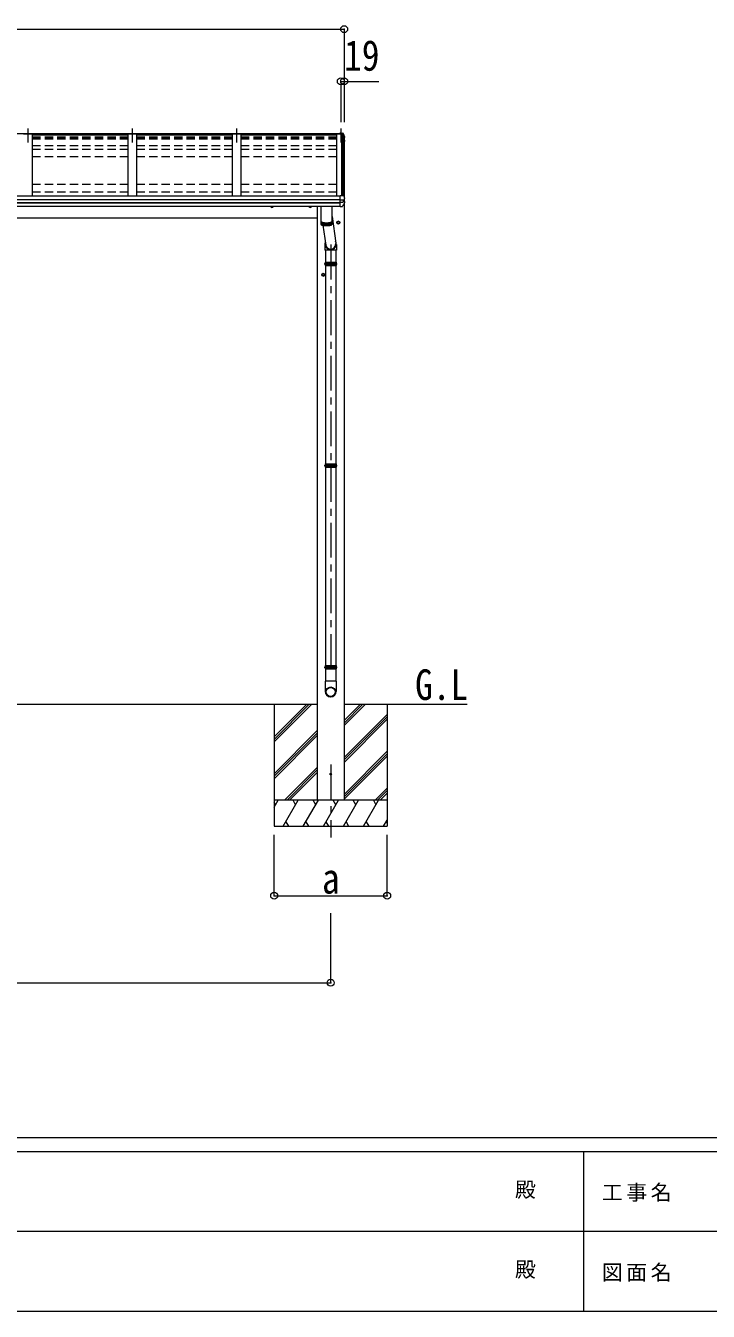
# Model space of a CAD drawing. Units: millimetres at full size, sheet at 1:40; details may follow other scales. Extents: x -11243 to 11243, y -7760 to 7760.
# Drawn here: x -3807 to 119, y -7760 to -365 of the extents above; entities that cross this region are included whole.
import ezdxf
from ezdxf.enums import TextEntityAlignment as Align

# ---------------------------------------------------------------- set-up
doc = ezdxf.new("R2010")
doc.units = ezdxf.units.MM
doc.header["$LTSCALE"] = 40
doc.header["$PDMODE"] = 32
doc.header["$PDSIZE"] = 40
doc.linetypes.add('CHAIN1', pattern=[8, 5, -1, 1, -1])
doc.linetypes.add('DASHED1', pattern=[1.8, 1.2, -0.6])
for name, color, linetype, lineweight in [('0-0_0', 7, 'Continuous', 9), ('0-1_本体', 5, 'CHAIN1', 9), ('0-3_ELV2', 4, 'Continuous', 9), ('0-6_OTH_LINE', 6, 'Continuous', 9), ('0-7_SHAPE', 4, 'Continuous', 9), ('0-9_OUTLINE', 7, 'Continuous', 9), ('F-0_240', 7, 'Continuous', 9)]:
    doc.layers.add(name, color=color, linetype=linetype, lineweight=lineweight)
doc.styles.add('ＭＳ ゴシック', font='')
doc.styles.get('ＭＳ ゴシック').set_extended_font_data('MS Gothic')

msp = doc.modelspace()

# ---------------------------------------------------------------- linework, layer by layer
at = {"layer": '0-0_0'}
for p, q in [((-2129.64, -4269.81), (-7258.64, -4269.81)), ((-2377.64, -4269.81), (-2377.64, -4969.81)), ((-2377.64, -4455.79), (-2191.66, -4269.81)), ((-2377.64, -4469.93), (-2177.52, -4269.81)), ((-2377.64, -4484.07), (-2163.38, -4269.81)), ((-2377.64, -4271.94), (-2375.51, -4269.81)), ((-1268.02, -4269.81), (-1975.64, -4269.81)), ((-1975.64, -4390.44), (-1855.01, -4269.81)), ((-1975.64, -4376.3), (-1869.15, -4269.81)), ((-1975.64, -4362.16), (-1883.3, -4269.81)), ((-1727.64, -4269.81), (-1727.64, -4969.81)), ((-1975.64, -4574.29), (-1727.64, -4326.29)), ((-1975.64, -4588.43), (-1727.64, -4340.43)), ((-1975.64, -4602.57), (-1727.64, -4354.57)), ((-2377.64, -4667.92), (-2129.64, -4419.92)), ((-2377.64, -4682.06), (-2129.64, -4434.06)), ((-2377.64, -4696.2), (-2129.64, -4448.2)), ((-1975.64, -4786.42), (-1727.64, -4538.42)), ((-1975.64, -4800.56), (-1727.64, -4552.56)), ((-1975.64, -4814.7), (-1727.64, -4566.7)), ((-2317.4, -4819.81), (-2129.64, -4632.05)), ((-2303.26, -4819.81), (-2129.64, -4646.19)), ((-2289.12, -4819.81), (-2129.64, -4660.34)), ((-1796.9, -4819.81), (-1727.64, -4750.55)), ((-1782.76, -4819.81), (-1727.64, -4764.69)), ((-1768.62, -4819.81), (-1727.64, -4778.84)), ((-1727.64, -4819.81), (-2377.64, -4819.81)), ((-2377.64, -4859.9), (-2354.49, -4819.81)), ((-2369.49, -4845.79), (-2377.64, -4831.68)), ((-2325.63, -4969.81), (-2239.02, -4819.81)), ((-2254.02, -4845.79), (-2269.03, -4819.81)), ((-2210.16, -4969.81), (-2123.55, -4819.81)), ((-2138.55, -4845.79), (-2153.56, -4819.81)), ((-2094.69, -4969.81), (-2008.08, -4819.81)), ((-2023.08, -4845.79), (-2038.09, -4819.81)), ((-1979.22, -4969.81), (-1892.61, -4819.81)), ((-1907.61, -4845.79), (-1922.61, -4819.81)), ((-1863.75, -4969.81), (-1777.14, -4819.81)), ((-1807.14, -4819.81), (-1792.14, -4845.79)), ((-2310.63, -4943.83), (-2295.63, -4969.81)), ((-2195.16, -4943.83), (-2180.16, -4969.81)), ((-2079.69, -4943.83), (-2064.69, -4969.81)), ((-1964.22, -4943.83), (-1949.22, -4969.81)), ((-1848.75, -4943.83), (-1833.75, -4969.81)), ((-1748.28, -4969.81), (-1727.64, -4934.07)), ((-1733.28, -4943.83), (-1727.64, -4953.59)), ((-2377.64, -4969.81), (-1727.64, -4969.81))]:
    msp.add_line(p, q, dxfattribs=at)
at = {"layer": '0-0_0', "linetype": 'DASHED1'}
msp.add_line((-1975.64, -4819.81), (-2129.64, -4819.81), dxfattribs=at)
at = {"layer": '0-1_本体'}
for p, q in [((-3794.14, -956.82), (-3794.14, -1036.08)), ((-3194.14, -956.43), (-3194.14, -1035.69)), ((-2594.14, -956.43), (-2594.14, -1035.69)), ((-1994.14, -956.43), (-1994.14, -1035.69)), ((-2052.64, -1623.91), (-2052.64, -4068.52)), ((-2052.64, -4613.86), (-2052.64, -5034.94))]:
    msp.add_line(p, q, dxfattribs=at)
at = {"layer": '0-3_ELV2'}
for p, q in [((-3769.14, -987.99), (-3819.14, -987.99)), ((-3769.14, -987.99), (-3769.14, -1344.25)), ((-3769.14, -993.39), (-3219.14, -993.39)), ((-3169.14, -987.99), (-3219.14, -987.99)), ((-3219.14, -987.99), (-3219.14, -1344.25)), ((-3169.14, -987.99), (-3169.14, -1344.25)), ((-3169.14, -993.39), (-2619.14, -993.39)), ((-2569.14, -987.99), (-2619.14, -987.99)), ((-2619.14, -987.99), (-2619.14, -1344.25)), ((-2569.14, -987.99), (-2569.14, -1344.25)), ((-2569.14, -993.39), (-2019.14, -993.39)), ((-1982.26, -987.99), (-2019.14, -987.99)), ((-2019.14, -987.99), (-2019.14, -1344.25)), ((-1997.14, -984.71), (-1997.14, -981.85)), ((-1997.14, -981.85), (-1982.98, -982.62)), ((-1994.14, -984.71), (-1997.14, -984.71)), ((-1994.14, -984.71), (-1994.14, -987.94)), ((-1994.14, -987.99), (-1994.14, -984.71)), ((-1994.14, -986.95), (-1983.31, -987.56)), ((-1983.31, -987.94), (-1994.14, -987.94)), ((-1987.84, -1341.67), (-1987.84, -987.99)), ((-1983.31, -987.56), (-1982.94, -985.08)), ((-1983.31, -987.56), (-1983.31, -987.98)), ((-1983.16, -987.77), (-1982.94, -986.28)), ((-1981.97, -987.83), (-1983.16, -987.77)), ((-1975.14, -1006.54), (-1982.26, -987.99)), ((-1982.14, -988.31), (-1982.14, -1336.3)), ((-1975.14, -1006.54), (-1975.14, -1350.82)), ((-1975.14, -1007.57), (-1974.58, -1007.46)), ((-1975.14, -1007.92), (-1974.58, -1007.81)), ((-1973.72, -1009.17), (-1975.14, -1009.45)), ((-1975.14, -1021.23), (-1974, -1021.37)), ((-1975.14, -1025.24), (-1973.32, -1025.6)), ((-1974.29, -1026.93), (-1975.14, -1026.77)), ((-1972.67, -1003.88), (-1972.67, -1007.9)), ((-1972.31, -1022.49), (-1972.3, -1022.55)), ((-1972.27, -1022.82), (-1972.27, -1026.87)), ((-7391.14, -1344.25), (-1997.14, -1344.25)), ((-7391.14, -1363.78), (-1997.14, -1363.78)), ((-7391.14, -1364.68), (-1997.14, -1364.68)), ((-7391.14, -1381.92), (-1997.14, -1381.92)), ((-7391.14, -1383.88), (-1997.14, -1383.88)), ((-7391.14, -1401.9), (-1997.14, -1401.9)), ((-2129.64, -1401.9), (-2129.64, -4819.81)), ((-1997.14, -1404.7), (-1997.14, -1341.22)), ((-1997.14, -1366.53), (-1982.35, -1366.63)), ((-1997.14, -1380.39), (-1982.35, -1380.19)), ((-1997.14, -1404.7), (-1985.56, -1404.07)), ((-1984.77, -1403.61), (-1984.78, -1403.62)), ((-1980.69, -1366.54), (-1974.32, -1365.75)), ((-1980.14, -1366.47), (-1980.14, -1380.26)), ((-1980.14, -1374.25), (-1972.91, -1375.66)), ((-1975.64, -1389.32), (-1975.64, -4819.81)), ((-1975.14, -1365.85), (-1975.14, -1375.22)), ((-1973.44, -1365.6), (-1973.45, -1365.6)), ((-1973.44, -1365.6), (-1973.37, -1365.59)), ((-1972.57, -1364.61), (-1972.57, -1358.1)), ((-1972.1, -1383.16), (-1972.1, -1376.64)), ((-7258.64, -1469.81), (-2129.64, -1469.81))]:
    msp.add_line(p, q, dxfattribs=at)
at = {"layer": '0-3_ELV2', "linetype": 'DASHED1'}
for p, q in [((-3769.14, -1003.51), (-3219.14, -1003.51)), ((-3769.14, -1008.35), (-3219.14, -1008.35)), ((-3769.14, -1009.89), (-3219.14, -1009.89)), ((-3769.14, -1011.85), (-3219.14, -1011.85)), ((-3769.14, -1015.62), (-3219.14, -1015.62)), ((-3169.14, -1003.51), (-2619.14, -1003.51)), ((-3169.14, -1008.35), (-2619.14, -1008.35)), ((-3169.14, -1009.89), (-2619.14, -1009.89)), ((-3169.14, -1011.85), (-2619.14, -1011.85)), ((-3169.14, -1015.62), (-2619.14, -1015.62)), ((-2569.14, -1003.51), (-2019.14, -1003.51)), ((-2569.14, -1008.35), (-2019.14, -1008.35)), ((-2569.14, -1009.89), (-2019.14, -1009.89)), ((-2569.14, -1011.85), (-2019.14, -1011.85)), ((-2569.14, -1015.62), (-2019.14, -1015.62)), ((-3769.14, -1052.93), (-3219.14, -1052.93)), ((-3769.14, -1074.09), (-3219.14, -1074.09)), ((-3169.14, -1052.93), (-2619.14, -1052.93)), ((-3169.14, -1074.09), (-2619.14, -1074.09)), ((-2569.14, -1052.93), (-2019.14, -1052.93)), ((-2569.14, -1074.09), (-2019.14, -1074.09)), ((-3769.14, -1116.6), (-3219.14, -1116.6)), ((-3169.14, -1116.6), (-2619.14, -1116.6)), ((-2569.14, -1116.6), (-2019.14, -1116.6)), ((-3769.14, -1276.87), (-3219.14, -1276.87)), ((-3769.14, -1319.39), (-3219.14, -1319.39)), ((-3169.14, -1276.87), (-2619.14, -1276.87)), ((-3169.14, -1319.39), (-2619.14, -1319.39)), ((-2569.14, -1276.87), (-2019.14, -1276.87)), ((-2569.14, -1319.39), (-2019.14, -1319.39))]:
    msp.add_line(p, q, dxfattribs=at)
at = {"layer": '0-3_ELV2'}
for points in [[(-7394.14, -987.99), (-7394.14, -984.71), (-1994.14, -984.71)], [(-1997.14, -984.28), (-1982.94, -985.08), (-1982.94, -986.28), (-1981.82, -986.34)], [(-1983.25, -987.98), (-1983.16, -987.42), (-1983.16, -987.77)], [(-1980.34, -983.83), (-1976.09, -994.44), (-1972.74, -1003.39), (-1972.68, -1003.66), (-1972.67, -1003.72)], [(-1980.34, -987.4), (-1979.34, -989.89), (-1978.36, -992.39), (-1977.39, -994.89), (-1976.43, -997.39), (-1975.49, -999.9), (-1974.56, -1002.42), (-1973.64, -1004.94), (-1972.74, -1007.46)], [(-1972.44, -1027.51), (-1973.9, -1030.06), (-1975.14, -1032.18)], [(-1972.68, -1003.72), (-1972.67, -1003.83), (-1972.67, -1003.88)], [(-1972.3, -1022.51), (-1972.27, -1022.68), (-1972.27, -1022.82)], [(-2390.13, -1409.6), (-2396.63, -1405.85), (-2396.63, -1401.9)], [(-2390.13, -1409.6), (-2383.63, -1405.85), (-2383.63, -1401.9)], [(-2170.14, -1409.6), (-2176.64, -1405.85), (-2176.64, -1401.9)], [(-2170.14, -1409.6), (-2163.64, -1405.85), (-2163.64, -1401.9)], [(-1997.14, -1341.22), (-1983.14, -1341.9), (-1983.14, -1336.25), (-1981.38, -1336.34)], [(-1980.69, -1366.54), (-1980.94, -1366.56), (-1981.09, -1366.58)], [(-1980.5, -1336.97), (-1979.47, -1339.55), (-1978.45, -1342.14), (-1977.44, -1344.73), (-1976.45, -1347.33), (-1975.47, -1349.93), (-1974.51, -1352.54), (-1973.56, -1355.15), (-1972.63, -1357.77)], [(-1975.92, -1365.83), (-1974.68, -1365.78), (-1973.45, -1365.6)], [(-1972.63, -1357.77), (-1972.58, -1357.98), (-1972.57, -1358.1)], [(-2008.64, -1504.6), (-2015.14, -1500.85), (-2015.14, -1493.35), (-2008.64, -1489.59)], [(-2008.64, -1504.6), (-2002.14, -1500.85), (-2002.14, -1493.35), (-2008.64, -1489.59)], [(-2095.64, -1804.6), (-2102.14, -1800.85), (-2102.14, -1793.35), (-2095.64, -1789.59)], [(-2095.64, -1804.6), (-2089.14, -1800.85), (-2089.14, -1793.35), (-2095.64, -1789.59)]]:
    msp.add_lwpolyline(points, dxfattribs=at)
for centre, radius in [((-2008.64, -1497.1), 8.5), ((-2008.64, -1497.1), 7.7), ((-2008.64, -1497.1), 6.5), ((-2095.64, -1797.1), 8.5), ((-2095.64, -1797.1), 7.7), ((-2095.64, -1797.1), 6.5), ((-2052.64, -4669.81), 5)]:
    msp.add_circle(centre, radius, dxfattribs=at)
for centre, radius, start, end in [((-1982.56, -985.21), 2.62, 31.83445, 99.24), ((-1981.98, -988.13), 0.3, 21.99494, 87.04231), ((-1981.91, -988.04), 1.7, 22.00225, 87.0423), ((-2444.08, -1174.39), 498.52, 19.56907, 21.95354), ((-2406.9, -778.61), 499.04, 329.90411, 330.14673), ((-2406.9, -778.96), 499.04, 329.90411, 330.14673), ((-1974.63, -1007.17), 0.3, 280.95393, 327.06409), ((-1974.63, -1007.52), 0.299, 280.88931, 19.51522), ((-1974.35, -1027.23), 0.299, 330.19129, 79.12168), ((-1974.02, -1023.7), 2.32, 60.30373, 87.34859), ((-1973.96, -1007.9), 1.3, 280.88938, 19.44863), ((-1973.57, -1022.78), 1.3, 10.02543, 80.23195), ((-1973.56, -1026.87), 1.3, 330.27138, 79.1216), ((-2390.13, -1402.1), 8.5, 178.68472, 1.31528), ((-2390.13, -1402.1), 7.7, 178.54804, 1.45196), ((-2390.13, -1402.1), 6.5, 178.27976, 1.72024), ((-2170.14, -1402.1), 8.5, 178.68482, 1.31518), ((-2170.14, -1402.1), 7.7, 178.54815, 1.45185), ((-2170.14, -1402.1), 6.5, 178.27991, 1.72009), ((-1985.61, -1403.07), 1, 273.10735, 326.38063), ((-2367.04, -1149.46), 459.05, 326.38357, 329.32444), ((-1981.43, -1337.34), 1, 22.05378, 87.04045), ((-1979.8, -1363.91), 16.37, 265.48312, 268.58725), ((-1973.57, -1364.61), 1, 281.45361, 0), ((-1973.1, -1376.64), 0.998, 0.05121, 79.086), ((-1973.1, -1383.16), 1, 329.32149, 0)]:
    msp.add_arc(centre, radius, start, end, dxfattribs=at)
for centre, major_axis, ratio, start_param, end_param in [((-1980.99, -1359.02), (-9.96, -2.12), 0.734427, 1.2806875, 1.4059912), ((-1980.99, -1387.79), (-9.97, 1.96), 0.736539, 4.8664216, 4.9917253), ((-1981.14, -1380.07), (-1, 0.195), 0.067217, 2.8005545, 3.1546872)]:
    msp.add_ellipse(centre, major_axis=major_axis, ratio=ratio, start_param=start_param, end_param=end_param, dxfattribs=at)
at = {"layer": '0-6_OTH_LINE'}
for p, q in [((-7413.14, -384.71), (-1975.14, -384.71)), ((-1975.14, -384.71), (-1975.14, -920.18)), ((-1994.14, -684.71), (-1994.14, -920.18)), ((-1994.14, -684.71), (-1975.14, -684.71)), ((-1975.14, -684.71), (-1975.14, -920.18)), ((-1975.14, -684.71), (-1774.92, -684.71)), ((-2377.64, -5369.79), (-2377.64, -5019.81)), ((-1727.64, -5369.79), (-1727.64, -5019.81)), ((-2377.64, -5369.79), (-1727.64, -5369.79)), ((-2052.64, -5869.81), (-2052.64, -5469.81)), ((-7335.64, -5869.81), (-2052.64, -5869.81))]:
    msp.add_line(p, q, dxfattribs=at)
for p in [(-1975.14, -384.71), (-1994.14, -684.71), (-1975.14, -684.71), (-2377.64, -5369.79), (-1727.64, -5369.79), (-2052.64, -5869.81)]:
    msp.add_point(p, dxfattribs=at)
at = {"layer": '0-9_OUTLINE'}
for p, q in [((-2108.64, -1401.9), (-2108.64, -1490.01)), ((-2044.64, -1490.01), (-2044.64, -1401.9)), ((-2044.64, -1462.77), (-2022.99, -1616)), ((-2108.64, -1490.98), (-2108.64, -1506.43)), ((-2108.06, -1507.98), (-2108.06, -1492.53)), ((-2106.83, -1493.71), (-2106.83, -1509.17)), ((-2105.01, -1510.26), (-2105.01, -1494.8)), ((-2102.65, -1495.8), (-2102.65, -1511.26)), ((-2099.78, -1512.15), (-2099.78, -1496.7)), ((-2098.34, -1512.52), (-2081, -1627.65)), ((-2096.46, -1512.93), (-2096.46, -1497.48)), ((-2092.76, -1498.13), (-2092.76, -1513.58)), ((-2088.74, -1498.64), (-2088.74, -1514.09)), ((-2084.5, -1499), (-2084.5, -1514.45)), ((-2080.1, -1499.2), (-2080.1, -1514.66)), ((-2075.64, -1499.25), (-2075.64, -1514.7)), ((-2071.2, -1499.13), (-2071.2, -1514.59)), ((-2066.87, -1498.86), (-2066.87, -1514.31)), ((-2062.73, -1498.43), (-2062.73, -1513.88)), ((-2058.86, -1497.86), (-2058.86, -1513.31)), ((-2055.34, -1497.15), (-2055.34, -1512.61)), ((-2052.24, -1496.33), (-2052.24, -1511.79)), ((-2049.62, -1495.41), (-2049.62, -1510.86)), ((-2047.52, -1494.41), (-2047.52, -1509.86)), ((-2046, -1493.35), (-2046, -1508.81)), ((-2044.64, -1506.43), (-2044.64, -1490.98)), ((-2086.03, -1623.39), (-2086.03, -1654.98)), ((-2020.04, -1623.81), (-2020.04, -1654.98)), ((-2020.04, -1654.98), (-2086.03, -1654.98)), ((-2082.64, -1654.98), (-2082.64, -1725.85)), ((-2022.64, -1654.98), (-2022.64, -1725.85)), ((-2090.64, -1734.85), (-2014.64, -1734.85)), ((-2085.25, -1727.85), (-2020.04, -1727.85)), ((-2085.25, -1741.85), (-2020.04, -1741.85)), ((-2084.64, -1725.85), (-2020.64, -1725.85)), ((-2084.64, -1725.85), (-2084.64, -1727.85)), ((-2084.64, -1741.85), (-2084.64, -1743.85)), ((-2084.64, -1743.85), (-2020.64, -1743.85)), ((-2082.64, -1743.85), (-2082.64, -2885.82)), ((-2022.64, -1743.85), (-2022.64, -2885.82)), ((-2020.64, -1725.85), (-2020.64, -1727.85)), ((-2020.64, -1741.85), (-2020.64, -1743.85)), ((-2090.64, -2894.82), (-2014.64, -2894.82)), ((-2085.25, -2887.82), (-2020.04, -2887.82)), ((-2085.25, -2901.82), (-2020.04, -2901.82)), ((-2084.64, -2885.82), (-2020.64, -2885.82)), ((-2084.64, -2885.82), (-2084.64, -2887.82)), ((-2084.64, -2901.82), (-2084.64, -2903.82)), ((-2084.64, -2903.82), (-2020.64, -2903.82)), ((-2082.64, -2903.82), (-2082.64, -4045.8)), ((-2022.64, -2903.82), (-2022.64, -4045.8)), ((-2020.64, -2885.82), (-2020.64, -2887.82)), ((-2020.64, -2901.82), (-2020.64, -2903.82)), ((-2090.64, -4054.8), (-2014.64, -4054.8)), ((-2085.25, -4047.8), (-2020.04, -4047.8)), ((-2085.25, -4061.8), (-2020.04, -4061.8)), ((-2084.64, -4045.8), (-2020.64, -4045.8)), ((-2084.64, -4045.8), (-2084.64, -4047.8)), ((-2084.64, -4061.8), (-2084.64, -4063.8)), ((-2084.64, -4063.8), (-2020.64, -4063.8)), ((-2082.64, -4063.8), (-2082.64, -4134.8)), ((-2022.64, -4063.8), (-2022.64, -4134.8)), ((-2020.64, -4045.8), (-2020.64, -4047.8)), ((-2020.64, -4061.8), (-2020.64, -4063.8)), ((-2020.79, -4134.8), (-2084.49, -4134.8)), ((-2084.49, -4134.8), (-2084.49, -4194.07)), ((-2020.79, -4134.8), (-2020.79, -4194.07))]:
    msp.add_line(p, q, dxfattribs=at)
for points in [[(-2108.64, -1490.01), (-2108.64, -1490.15), (-2108.53, -1490.71), (-2108.27, -1491.26), (-2107.87, -1491.81), (-2107.33, -1492.36), (-2106.65, -1492.89), (-2105.83, -1493.4), (-2104.88, -1493.91), (-2103.8, -1494.39), (-2102.59, -1494.86), (-2101.27, -1495.3), (-2099.84, -1495.72), (-2098.29, -1496.11), (-2096.65, -1496.47), (-2094.92, -1496.81), (-2093.11, -1497.11), (-2091.22, -1497.38), (-2089.26, -1497.62), (-2087.25, -1497.82), (-2085.19, -1497.99), (-2083.08, -1498.12), (-2080.95, -1498.22), (-2078.8, -1498.27), (-2076.64, -1498.29)], [(-2108.59, -1490.49), (-2108.6, -1490.56), (-2108.64, -1491.12), (-2108.53, -1491.67), (-2108.27, -1492.23), (-2107.87, -1492.78), (-2107.33, -1493.32), (-2106.65, -1493.85), (-2105.83, -1494.37), (-2104.88, -1494.87), (-2103.8, -1495.36), (-2102.59, -1495.82), (-2101.27, -1496.26), (-2099.84, -1496.68), (-2098.29, -1497.07), (-2096.65, -1497.44), (-2094.92, -1497.77), (-2093.11, -1498.08), (-2091.22, -1498.35), (-2089.26, -1498.59), (-2087.25, -1498.79), (-2085.19, -1498.96), (-2083.08, -1499.09), (-2080.95, -1499.18), (-2078.8, -1499.24), (-2076.64, -1499.26)], [(-2108.64, -1506.43), (-2108.64, -1506.57), (-2108.53, -1507.13), (-2108.27, -1507.68), (-2107.87, -1508.23), (-2107.33, -1508.78), (-2106.65, -1509.31), (-2105.83, -1509.82), (-2104.88, -1510.33), (-2103.8, -1510.81), (-2102.59, -1511.28), (-2101.27, -1511.72), (-2099.84, -1512.14), (-2098.29, -1512.53), (-2096.65, -1512.89), (-2094.92, -1513.23), (-2093.11, -1513.53), (-2091.22, -1513.8), (-2089.26, -1514.04), (-2087.25, -1514.24), (-2085.19, -1514.41), (-2083.08, -1514.54), (-2080.95, -1514.64), (-2078.8, -1514.69), (-2076.64, -1514.71)], [(-2106.94, -1492.68), (-2106.49, -1493.14), (-2105.85, -1493.66), (-2105.08, -1494.17), (-2104.17, -1494.67), (-2103.13, -1495.14), (-2101.97, -1495.6), (-2100.69, -1496.04), (-2099.3, -1496.45), (-2097.8, -1496.84), (-2096.21, -1497.2), (-2094.52, -1497.53), (-2092.75, -1497.83), (-2090.9, -1498.1), (-2088.99, -1498.33), (-2087.02, -1498.54), (-2085.01, -1498.7), (-2082.95, -1498.83), (-2080.86, -1498.92), (-2078.76, -1498.98), (-2076.64, -1499)], [(-2076.64, -1498.29), (-2074.48, -1498.27), (-2072.33, -1498.22), (-2070.2, -1498.12), (-2068.1, -1497.99), (-2066.04, -1497.82), (-2064.02, -1497.62), (-2062.07, -1497.38), (-2060.18, -1497.11), (-2058.36, -1496.81), (-2056.63, -1496.47), (-2054.99, -1496.11), (-2053.45, -1495.72), (-2052.01, -1495.3), (-2050.69, -1494.86), (-2049.49, -1494.39), (-2048.41, -1493.91), (-2047.45, -1493.4), (-2046.63, -1492.89), (-2045.95, -1492.36), (-2045.41, -1491.81), (-2045.01, -1491.26), (-2044.76, -1490.71), (-2044.65, -1490.15), (-2044.64, -1490.01)], [(-2076.64, -1499.26), (-2074.48, -1499.24), (-2072.33, -1499.18), (-2070.2, -1499.09), (-2068.1, -1498.96), (-2066.04, -1498.79), (-2064.02, -1498.59), (-2062.07, -1498.35), (-2060.18, -1498.08), (-2058.36, -1497.77), (-2056.63, -1497.44), (-2054.99, -1497.07), (-2053.45, -1496.68), (-2052.01, -1496.26), (-2050.69, -1495.82), (-2049.49, -1495.36), (-2048.41, -1494.87), (-2047.45, -1494.37), (-2046.63, -1493.85), (-2045.95, -1493.32), (-2045.41, -1492.78), (-2045.01, -1492.23), (-2044.76, -1491.67), (-2044.65, -1491.12), (-2044.68, -1490.56), (-2044.7, -1490.49)], [(-2076.64, -1499), (-2074.53, -1498.98), (-2072.42, -1498.92), (-2070.34, -1498.83), (-2068.28, -1498.7), (-2066.26, -1498.54), (-2064.29, -1498.33), (-2062.38, -1498.1), (-2060.54, -1497.83), (-2058.77, -1497.53), (-2057.08, -1497.2), (-2055.48, -1496.84), (-2053.99, -1496.45), (-2052.6, -1496.04), (-2051.32, -1495.6), (-2050.16, -1495.14), (-2049.12, -1494.67), (-2048.21, -1494.17), (-2047.43, -1493.66), (-2046.79, -1493.14), (-2046.35, -1492.68)], [(-2076.64, -1514.71), (-2074.48, -1514.69), (-2072.33, -1514.64), (-2070.2, -1514.54), (-2068.1, -1514.41), (-2066.04, -1514.24), (-2064.02, -1514.04), (-2062.07, -1513.8), (-2060.18, -1513.53), (-2058.36, -1513.23), (-2056.63, -1512.89), (-2054.99, -1512.53), (-2053.45, -1512.14), (-2052.01, -1511.72), (-2050.69, -1511.28), (-2049.49, -1510.81), (-2048.41, -1510.33), (-2047.45, -1509.82), (-2046.63, -1509.31), (-2045.95, -1508.78), (-2045.41, -1508.23), (-2045.01, -1507.68), (-2044.76, -1507.13), (-2044.65, -1506.57), (-2044.64, -1506.43)]]:
    msp.add_lwpolyline(points, dxfattribs=at)
for centre, radius, start, end in [((-2058.39, -1734.85), 27.75, 165.38919, 194.61079), ((-2046.89, -1734.85), 27.75, 0, 14.61083), ((-2046.89, -1734.85), 27.75, 345.38917, 0), ((-2058.39, -2894.82), 27.75, 165.38919, 194.61079), ((-2046.89, -2894.82), 27.75, 0, 14.61083), ((-2046.89, -2894.82), 27.75, 345.38917, 0), ((-2058.39, -4054.8), 27.75, 165.38919, 194.61079), ((-2046.89, -4054.8), 27.75, 0, 14.61083), ((-2046.89, -4054.8), 27.75, 345.38917, 0), ((-2053.49, -4194.07), 31, 180, 270), ((-2051.79, -4194.07), 31, 270, 0)]:
    msp.add_arc(centre, radius, start, end, dxfattribs=at)
for centre, major_axis, ratio, start_param, end_param in [((-2053.03, -1620.3), (-33, -3.09), 0.972144, 5.8034438, 9.8593375), ((-2052.97, -1620.3), (-2.75, 29.4), 0.995638, 1.5707963, 4.7150999)]:
    msp.add_ellipse(centre, major_axis=major_axis, ratio=ratio, start_param=start_param, end_param=end_param, dxfattribs=at)
for major_axis in [(-28.29, 0), (-25.83, 0)]:
    msp.add_ellipse((-2052.64, -4196.89), major_axis=major_axis, ratio=0.996195, dxfattribs=at)
at = {"layer": 'F-0_240', "color": 5}
for p, q in [((-11242.74, -6760), (10677.26, -6760)), ((-11242.74, -6840), (7121.58, -6840)), ((-598.42, -6840), (-598.42, -7760)), ((-4598.42, -7300), (3601.58, -7300)), ((-11242.74, -7760), (10677.26, -7760))]:
    msp.add_line(p, q, dxfattribs=at)

# ---------------------------------------------------------------- texts
at = {"layer": '0-6_OTH_LINE', "color": 7, "style": 'ＭＳ ゴシック', "width": 0.85}
for s, p in [('19', (-1975.24, -676.3)), ('a', (-2102.64, -5409.79))]:
    msp.add_text(s, height=176, dxfattribs=at).set_placement(p, align=Align.BOTTOM_LEFT)
at = {"layer": '0-7_SHAPE', "color": 7, "style": 'ＭＳ ゴシック', "width": 0.85}
msp.add_text('G.L', height=176, dxfattribs=at).set_placement((-1567.04, -4296.09), align=Align.BOTTOM_LEFT)
at = {"layer": 'F-0_240', "style": 'ＭＳ ゴシック'}
for p in [(-992.7, -7130), (-992.7, -7590)]:
    msp.add_text('殿', height=87.98, dxfattribs=at).set_placement(p, align=Align.BOTTOM_LEFT)
at = {"layer": 'F-0_240', "char_height": 87.98, "attachment_point": 7, "style": 'ＭＳ ゴシック'}
for s, insert in [('\\T1.17;工事名', (-492.95, -7130)), ('\\T1.17;図面名', (-492.95, -7590))]:
    msp.add_mtext(s, dxfattribs=dict(at, insert=insert))

doc.saveas('drawing.dxf')
